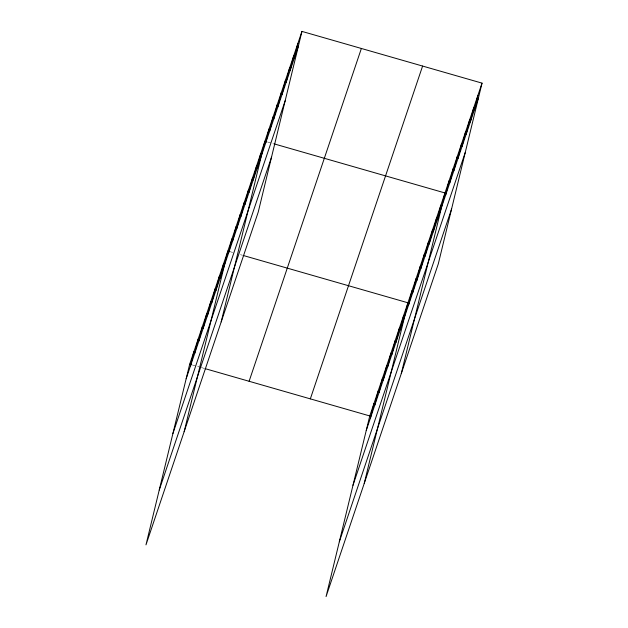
<?xml version="1.0" encoding="UTF-8"?>
<svg xmlns="http://www.w3.org/2000/svg" width="628" height="628" viewBox="0 0 628 628"><rect width="100%" height="100%" fill="white"/><g stroke="black" fill="none" stroke-linecap="round" stroke-linejoin="round"><path stroke-width="0.47" stroke-dasharray="3.14 2.35" d="M267.599 142.007L272.999 143.553M229.652 251.569L234.15 252.864M240.453 254.678L242.259 255.196M192.38 364.986L200.481 367.309M201.384 367.568L204.084 368.346"/><path stroke-width="0.94" d="M301.942 31.4L189.68 364.209L145.971 544.869L258.241 212.06L301.942 31.4L482.029 83.132L438.32 263.791L326.058 596.6L369.759 415.94L482.029 83.132M190.41 366.148L193.919 351.633M194.649 353.572L198.158 339.065M198.888 341.004L202.404 326.489M203.134 328.428L206.643 313.914M207.373 315.86L210.882 301.346M211.612 303.285L215.129 288.77M215.859 290.709L219.368 276.202M220.098 278.141L223.607 263.627M184.145 431.711L227.846 251.051L229.652 251.569M228.459 253.359L231.968 238.852M232.572 241.16L236.081 226.645M236.685 228.953L240.202 214.446M240.807 216.754L244.316 202.24M244.92 204.547L248.429 190.041M249.033 192.349L252.55 177.834M253.155 180.142L256.664 165.635M257.268 167.943L260.777 153.428M221.189 321.881L264.898 141.229L266.696 141.747M265.503 143.537L269.012 129.023M269.616 131.331L273.133 116.824M273.737 119.132L277.246 104.617M277.851 106.925L281.36 92.418M281.972 94.726L285.481 80.211M286.085 82.519L289.594 68.012M290.199 70.32L293.716 55.806M294.32 58.114L297.829 43.607M370.489 417.879L374.005 403.372M374.735 405.311L378.244 390.797M378.974 392.736L382.483 378.221M383.213 380.168L386.722 365.653M387.452 367.592L390.969 353.077M391.699 355.016L395.208 340.509M395.938 342.448L399.447 327.934M400.177 329.873L403.686 315.358M364.224 483.442L407.933 302.79L243.154 255.455M408.538 305.098L412.046 290.583M412.651 292.891L416.168 278.385M416.772 280.692L420.281 266.178M420.886 268.486L424.395 253.979M424.999 256.287L428.516 241.772M429.12 244.08L432.629 229.573M433.234 231.881L436.743 217.367M437.355 219.674L440.864 205.168M401.276 373.621L444.977 192.961L273.902 143.812M445.582 195.269L449.099 180.762M449.703 183.07L453.212 168.555M453.816 170.863L457.325 156.348M457.938 158.664L461.447 144.15M462.051 146.457L465.56 131.943M466.164 134.259L469.681 119.744M470.286 122.052L473.795 107.537M474.399 109.853L477.908 95.338M186.171 378.723L298.433 45.915M172.904 433.548L285.167 100.739M159.237 490.036L271.5 157.228M249.104 381.282L361.375 48.474M310.334 398.874L422.597 66.066M366.25 430.455L478.512 97.646M352.983 485.279L465.254 152.471M339.316 541.776L451.587 208.967M189.68 364.209L191.477 364.727M204.987 368.605L369.759 415.94"/></g></svg>
